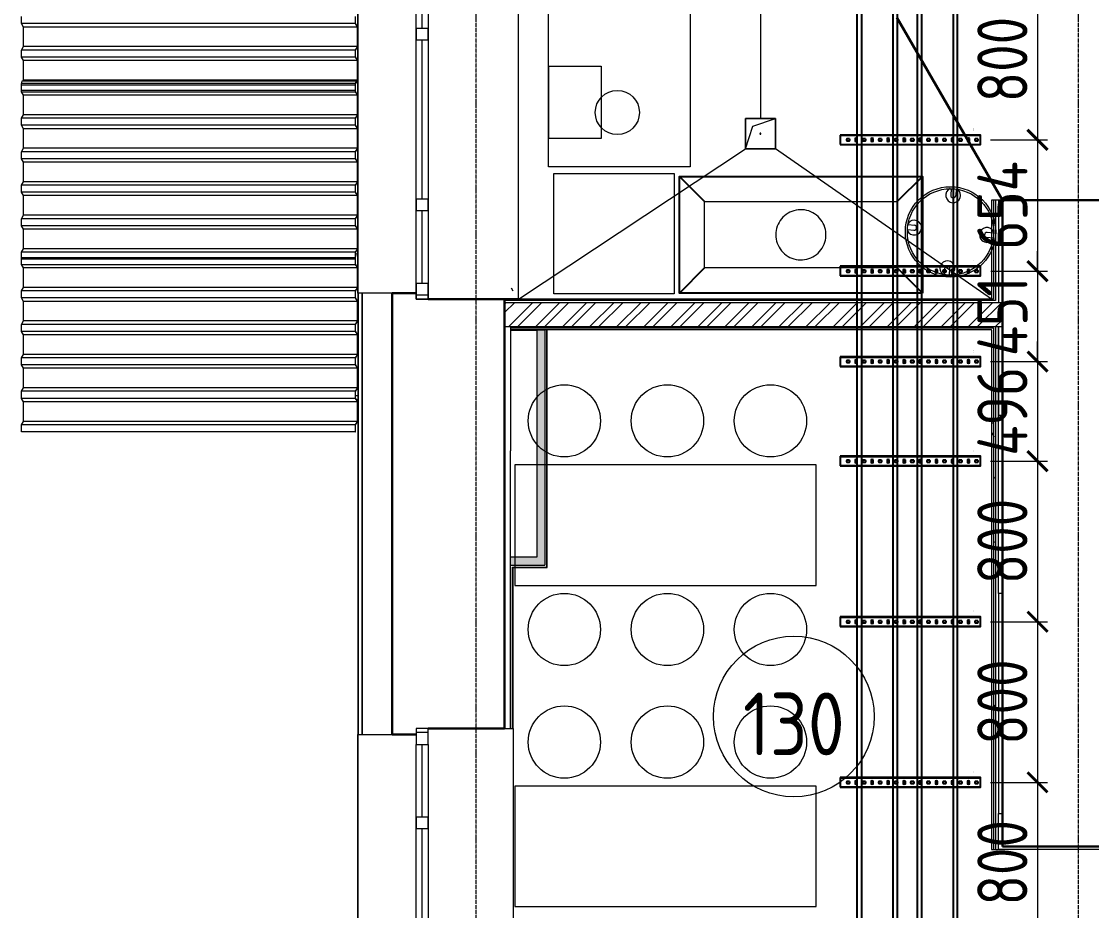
# Model space of a CAD drawing. Header units: millimetres. Extents: x -42533 to 645315, y 3457 to 82611.
# Drawn here: x 70334 to 75664, y 55199 to 59629 of the extents above; entities that cross this region are included whole.
import ezdxf
from ezdxf.enums import TextEntityAlignment as Align

# ---------------------------------------------------------------- set-up
doc = ezdxf.new("R2018")
doc.units = ezdxf.units.MM
doc.linetypes.add('ADSK_Линия сетки', pattern=[25, 20, -2.5, 0, -2.5])
for name, color, linetype in [('00_00_потолок_Панели из стали', 7, 'Continuous'), ('ЭОМ_Лотки авар.', 1, 'Continuous'), ('ЭОМ_Лотки рабочие', 5, 'Continuous')]:
    doc.layers.add(name, color=color, linetype=linetype)
for name, color, linetype, lineweight in [('_ Окна', 7, 'Continuous', 9), ('Аннотация', 7, 'Continuous', 18), ('Двери', 7, 'Continuous', 9), ('Обобщенные модели', 7, 'Continuous', 18), ('Оборудование', 7, 'Continuous', 18), ('Окна', 7, 'Continuous', 9), ('Оси', 253, 'Continuous', 9), ('Перекрытие', 7, 'Continuous', 18), ('Стены внутренние', 7, 'Continuous', 18), ('Стены наружные', 7, 'Continuous', 18), ('Стены несущие', 7, 'Continuous', 30), ('Стены отделка', 7, 'Continuous', 30), ('Стены штриховка', 7, 'Continuous', 9), ('ШТРИХОВКА', 252, 'Continuous', 15)]:
    doc.layers.add(name, color=color, linetype=linetype, lineweight=lineweight)
doc.layers.add('Линии', color=7, linetype='Continuous', lineweight=9, true_color=0x00a600)
doc.styles.add('GOST Common', font='GOST_Common.ttf', dxfattribs={"width": 0.9, "height": 350})
doc.styles.get("Standard").update_dxf_attribs({"font": 'arial.ttf'})
doc.styles.add('М2', font='isocpeur.ttf', dxfattribs={"width": 0.8})
doc.dimstyles.new('М2-100', dxfattribs={"dimtxt": 250, "dimasz": 100, "dimexe": 50, "dimexo": 50, "dimgap": 50, "dimtad": 1, "dimdec": 0, "dimzin": 1, "dimtxsty": 'М2', "dimblk": 'ARCHTICK', "dimcen": 2.5, "dimdle": 50, "dimclre": 256, "dimclrt": 256, "dimadec": 0, "dimazin": 0, "dimtfac": 1, "dimtdec": 0, "dimtix": 1, "dimtmove": 1, "dimatfit": 3, "dimldrblk": 'NONE', "dimfxl": 1, "dimtolj": 1, "dimlwd": 9, "dimlwe": 9, "dimarcsym": 1})
pattern_1 = [(0, (557.2, 188.9), (406.4, 101.6), [33.528, -271.272, 33.528, -271.272, -1625.6]), (0, (557.2, 188.9), (406.4, 101.6), [-609.6, 33.528, -576.072, 33.528, -271.272, -711.2]), (0, (557.2, 188.9), (406.4, 101.6), [-1524, 33.528, -169.672, 33.528, -474.472]), (120, (709.6, 239.7), (-291.18818, 301.15272), [33.528, -271.272, 33.528, -271.272, -1625.6]), (120, (709.6, 239.7), (-291.18818, 301.15272), [-609.6, 33.528, -576.072, 33.528, -271.272, -711.2]), (120, (709.6, 239.7), (-291.18818, 301.15272), [-1524, 33.528, -169.672, 33.528, -474.472]), (240, (760.4, 442.9), (-115.21182, -402.75272), [33.528, -271.272, 33.528, -271.272, -1625.6]), (240, (760.4, 442.9), (-115.21182, -402.75272), [-609.6, 33.528, -576.072, 33.528, -271.272, -711.2]), (240, (760.4, 442.9), (-115.21182, -402.75272), [-1524, 33.528, -169.672, 33.528, -474.472])]

# ---------------------------------------------------------------- blocks, each defined once
blk = doc.blocks.new('ТХ пищеблок....')
at = {"layer": 'Оборудование', "color": 8}
for p, q in [((47.5, 13393.2), (47.5, 13753.2)), ((47.5, 13753.2), (307.5, 13753.2)), ((307.5, 13753.2), (307.5, 13393.2)), ((307.5, 13393.2), (47.5, 13393.2)), ((72.2, 12618.5), (72.2, 13218.5)), ((72.2, 13218.5), (672.2, 13218.5)), ((672.2, 13218.5), (672.2, 12618.5)), ((672.2, 12618.5), (72.2, 12618.5))]:
    blk.add_line(p, q, dxfattribs=at)
at = {"layer": 'Оборудование', "color": 8, "lineweight": 15}
for p, q in [((2051.7, 13142.3), (2048.8, 13110.6)), ((2076.6, 13139.9), (2073.7, 13108.2)), ((1836.2, 12963.8), (1867.9, 12960.8)), ((1833.9, 12938.9), (1865.6, 12935.9)), ((2259.6, 12896.6), (2227.9, 12899.6)), ((2261.9, 12921.5), (2230.2, 12924.5)), ((2017.1, 12715.1), (2019.6, 12746.8)), ((2042, 12713.1), (2044.6, 12744.8))]:
    blk.add_line(p, q, dxfattribs=at)
at = {"layer": 'Оборудование', "color": 8}
for points in [[(751.3, 14763.5), (751.3, 13251.5), (46.3, 13251.5), (46.3, 14763.5), (751.3, 14763.5)], [(1177.6, 12912.9), (1178.1, 12902.1), (1179.5, 12891.5), (1181.8, 12881), (1185, 12870.7), (1189, 12860.7), (1193.9, 12851.2), (1199.6, 12842.1), (1206.1, 12833.5), (1213.3, 12825.5), (1221.1, 12818.1), (1229.6, 12811.4), (1238.6, 12805.5), (1248, 12800.4), (1257.9, 12796.2), (1268.1, 12792.7), (1278.6, 12790.2), (1289.2, 12788.6), (1299.9, 12787.9), (1310.7, 12788.2), (1321.4, 12789.3), (1331.9, 12791.4), (1342.3, 12794.3), (1352.3, 12798.2), (1362, 12802.9), (1371.2, 12808.4), (1380, 12814.7), (1388.1, 12821.7), (1395.6, 12829.4), (1402.5, 12837.7), (1408.6, 12846.5), (1413.9, 12855.9), (1418.4, 12865.7), (1422, 12875.8), (1424.7, 12886.2), (1426.6, 12896.8), (1427.5, 12907.5), (1427.5, 12918.3), (1426.6, 12929), (1424.7, 12939.6), (1422, 12950), (1418.4, 12960.1), (1413.9, 12969.9), (1408.6, 12979.2), (1402.5, 12988.1), (1395.6, 12996.4), (1388.1, 13004.1), (1380, 13011.1), (1371.2, 13017.4), (1362, 13022.9), (1352.3, 13027.6), (1342.3, 13031.4), (1331.9, 13034.4), (1321.4, 13036.5), (1310.7, 13037.6), (1299.9, 13037.9), (1289.2, 13037.2), (1278.6, 13035.6), (1268.1, 13033), (1257.9, 13029.6), (1248, 13025.3), (1238.6, 13020.2), (1229.6, 13014.3), (1221.1, 13007.7), (1213.3, 13000.3), (1206.1, 12992.3), (1199.6, 12983.7), (1193.9, 12974.6), (1189, 12965), (1185, 12955.1), (1181.8, 12944.8), (1179.5, 12934.3), (1178.1, 12923.6), (1177.6, 12912.9)], [(-121.4, 11166.3), (1378.6, 11166.3), (1378.6, 11766.3), (-121.4, 11766.3), (-121.4, 11166.3)], [(-121.4, 9566.3), (1378.6, 9566.3), (1378.6, 10166.3), (-121.4, 10166.3), (-121.4, 9566.3)]]:
    blk.add_lwpolyline(points, dxfattribs=at)
at = {"layer": 'Оборудование', "color": 8, "linetype": 'ByBlock', "lineweight": -2}
for points in [[(822.6, 13077.9), (697.6, 13202.9)], [(1907.7, 13202.9), (1782.7, 13077.9)], [(822.6, 12747.9), (697.6, 12622.9)], [(1907.7, 12622.9), (1782.7, 12747.9)]]:
    blk.add_lwpolyline(points, dxfattribs=at)
blk.add_lwpolyline([(1907.7, 12622.9), (697.6, 12622.9), (697.6, 13202.9), (1907.7, 13202.9)], close=True, dxfattribs=at)
at = {"layer": 'Оборудование', "color": 8}
blk.add_lwpolyline([(1782.7, 12747.9), (822.6, 12747.9), (822.6, 13077.9), (1782.7, 13077.9)], close=True, dxfattribs=at)
for centre, radius in [((388.5, 13521.9), 110), ((124.4, 11986), 180), ((637.7, 11986), 180), ((1151.1, 11986), 180), ((124.4, 10946.7), 180), ((637.7, 10946.7), 180), ((1151.1, 10946.7), 180), ((124.4, 10386), 180), ((637.7, 10386), 180), ((1151.1, 10386), 180)]:
    blk.add_circle(centre, radius, dxfattribs=at)
at = {"layer": 'Оборудование', "color": 8, "lineweight": 15}
for radius in [225, 215]:
    blk.add_circle((2047.8, 12927.3), radius, dxfattribs=at)
for centre, radius, start, end in [((2061.2, 13109.4), 37, 114.3114, 55.0332), ((2061.2, 13109.4), 12.5, 174.6723, 354.6723), ((1866.7, 12948.4), 37, 204.3114, 145.0332), ((1866.7, 12948.4), 12.5, 264.6723, 84.6723), ((2229, 12912), 37, 24.3114, 325.0332), ((2229, 12912), 12.5, 84.6723, 264.6723), ((2032.1, 12745.8), 37, 295.0781, 235.7998), ((2032.1, 12745.8), 12.5, 355.4389, 175.4389)]:
    blk.add_arc(centre, radius, start, end, dxfattribs=at)
blk = doc.blocks.new('1 этаж')
at = {"layer": 'Стены внутренние', "lineweight": 9}
h = blk.add_hatch(dxfattribs=at)
h.set_pattern_fill('FP_12', color=8, style=0, pattern_type=2)
h.set_pattern_definition(pattern_1)
h.paths.add_polyline_path([(46583.265, 31778.833), (46598.265, 31778.833), (46598.265, 33478.924), (46583.265, 33478.924), (46583.265, 32549.904)])
h.paths.add_polyline_path([(46583.265, 27748.072), (46598.265, 27748.072), (46598.265, 29988.833), (46583.265, 29988.833)])
h.paths.add_polyline_path([(46598.265, 25998.924), (46583.265, 26038.964), (46583.265, 25998.924)])
h = blk.add_hatch(dxfattribs=at)
h.set_pattern_fill('FP_12', color=8, style=0, pattern_type=2)
h.set_pattern_definition(pattern_1)
h.paths.add_polyline_path([(49008.085, 25984.802), (49008.085, 26451.22), (48993.085, 26451.22), (48993.085, 25984.802), (49007.87, 25984.802)])
h.paths.add_polyline_path([(49008.085, 27501.22), (49008.085, 30093.902), (48993.085, 30093.902), (48993.085, 27501.22)])
h.paths.add_polyline_path([(49008.085, 31143.902), (49008.085, 33498.455), (48993.085, 33498.455), (48993.085, 31143.902)])
at = {"layer": 'Стены внутренние'}
for points in [[(46709.055, 24632.873), (46749.055, 24632.873), (46749.055, 25803.902), (46709.055, 25803.902), (46709.055, 24658.099)], [(46709.055, 24632.873), (46709.055, 24672.873), (46579.055, 24672.873), (46579.055, 24632.873), (46599.259, 24632.873)]]:
    blk.add_hatch(color=8, dxfattribs=at).paths.add_polyline_path(points)
at = {"layer": 'Стены внутренние', "lineweight": 9}
h = blk.add_hatch(dxfattribs=at)
h.set_pattern_fill('FP_12', color=8, style=0, pattern_type=2)
h.set_pattern_definition([(0, (540.38, 188.9), (406.4, 101.6), [33.528, -271.272, 33.528, -271.272, -1625.6]), (0, (540.38, 188.9), (406.4, 101.6), [-609.6, 33.528, -576.072, 33.528, -271.272, -711.2]), (0, (540.38, 188.9), (406.4, 101.6), [-1524, 33.528, -169.672, 33.528, -474.472]), (120, (692.78, 239.7), (-291.18818, 301.15272), [33.528, -271.272, 33.528, -271.272, -1625.6]), (120, (692.78, 239.7), (-291.18818, 301.15272), [-609.6, 33.528, -576.072, 33.528, -271.272, -711.2]), (120, (692.78, 239.7), (-291.18818, 301.15272), [-1524, 33.528, -169.672, 33.528, -474.472]), (240, (743.58, 442.9), (-115.21182, -402.75272), [33.528, -271.272, 33.528, -271.272, -1625.6]), (240, (743.58, 442.9), (-115.21182, -402.75272), [-609.6, 33.528, -576.072, 33.528, -271.272, -711.2]), (240, (743.58, 442.9), (-115.21182, -402.75272), [-1524, 33.528, -169.672, 33.528, -474.472])])
h.paths.add_polyline_path([(48991.265, 20255.46), (48991.265, 22016.407), (48976.265, 22016.407), (48976.265, 20255.46)])
h.paths.add_polyline_path([(48976.265, 23216.407), (48991.265, 23216.407), (48991.265, 25818.902), (48976.265, 25818.902), (48976.265, 23231.407)])
at = {"layer": 'Стены штриховка'}
h = blk.add_hatch(dxfattribs=at)
h.set_pattern_fill('ANSI32', color=8, scale=10)
h.set_pattern_definition([(45, (-31496.66, 188.9), (-67.35192, 67.35192), []), (45, (-31451.76, 188.9), (-67.35192, 67.35192), [])])
h.paths.add_polyline_path([(49028.085, 25822.172), (49028.085, 25942.172), (46549.055, 25942.172), (46549.055, 25822.172)])
at = {"layer": '_ Окна', "color": 8}
for p, q in [((46139.055, 27308.072), (46139.055, 27668.072)), ((46139.055, 26458.072), (46139.055, 27248.072)), ((46139.055, 26038.072), (46139.055, 26398.072)), ((46169.055, 25978.072), (46109.055, 25978.072)), ((46169.055, 23799.753), (46109.055, 23799.753)), ((46139.055, 23379.753), (46139.055, 23739.753)), ((46139.055, 22529.753), (46139.055, 23319.753))]:
    blk.add_line(p, q, dxfattribs=at)
at = {"layer": '_ Окна', "color": 8, "lineweight": 18}
for p, q in [((46109.055, 27308.072), (46169.055, 27308.072)), ((46109.055, 27248.072), (46109.055, 27308.072)), ((46169.055, 27308.072), (46169.055, 27248.072)), ((46169.055, 27248.072), (46109.055, 27248.072)), ((46109.055, 26458.072), (46169.055, 26458.072)), ((46109.055, 26398.072), (46109.055, 26458.072)), ((46169.055, 26458.072), (46169.055, 26398.072)), ((46169.055, 26398.072), (46109.055, 26398.072)), ((46109.055, 26038.072), (46169.055, 26038.072)), ((46109.055, 25958.072), (46109.055, 26038.072)), ((46169.055, 26038.072), (46169.055, 25958.072)), ((46169.055, 25958.072), (46109.055, 25958.072)), ((46169.055, 23819.753), (46109.055, 23819.753)), ((46109.055, 23819.753), (46109.055, 23739.753)), ((46169.055, 23739.753), (46169.055, 23819.753)), ((46109.055, 23739.753), (46169.055, 23739.753)), ((46109.055, 23379.753), (46169.055, 23379.753)), ((46109.055, 23319.753), (46109.055, 23379.753)), ((46169.055, 23379.753), (46169.055, 23319.753)), ((46169.055, 23319.753), (46109.055, 23319.753))]:
    blk.add_line(p, q, dxfattribs=at)
at = {"layer": 'Двери', "color": 8, "lineweight": 30}
blk.add_line((49028.085, 26451.22), (48503.085, 27360.547), dxfattribs=at)
at = {"layer": 'Линии', "color": 8}
blk.add_line((47823.085, 28767.706), (47823.085, 26857.682), dxfattribs=at)
blk.add_circle((47989.633, 23879.368), 400, dxfattribs=at)
at = {"layer": 'Обобщенные модели', "color": 8}
for p, q in [((44142.801, 27330.94), (44142.801, 27365.94)), ((45805.652, 27365.94), (45805.652, 27330.94)), ((45805.964, 27332.004), (45805.964, 27364.876)), ((44152.885, 27313.94), (44142.801, 27330.94)), ((45805.652, 27330.94), (44142.801, 27330.94)), ((44152.885, 27216.24), (44152.885, 27313.94)), ((45815.736, 27313.94), (44152.885, 27313.94)), ((45805.652, 27330.94), (45815.736, 27313.94)), ((45816.048, 27315.004), (45805.964, 27332.004)), ((45815.736, 27313.94), (45815.736, 27216.24)), ((45816.048, 27215.176), (45816.048, 27315.004)), ((44142.801, 27199.24), (44152.885, 27216.24)), ((44142.801, 27164.24), (44142.801, 27199.24)), ((45805.652, 27199.24), (44142.801, 27199.24)), ((45815.736, 27216.24), (44152.885, 27216.24)), ((45815.736, 27216.24), (45805.652, 27199.24)), ((45805.652, 27199.24), (45805.652, 27164.24)), ((45805.964, 27198.176), (45816.048, 27215.176)), ((45805.964, 27165.304), (45805.964, 27198.176)), ((44152.885, 27147.24), (44142.801, 27164.24)), ((45805.652, 27164.24), (44142.801, 27164.24)), ((44152.885, 27049.54), (44152.885, 27147.24)), ((45815.736, 27147.24), (44152.885, 27147.24)), ((45805.652, 27164.24), (45815.736, 27147.24)), ((45816.048, 27148.304), (45805.964, 27165.304)), ((45815.736, 27147.24), (45815.736, 27049.54)), ((45816.048, 27048.476), (45816.048, 27148.304)), ((44142.801, 27032.54), (44144.882, 27036.048)), ((44142.801, 26997.54), (44142.801, 27032.54)), ((45805.652, 27032.54), (44142.801, 27032.54)), ((44142.801, 26991.04), (44142.801, 27026.04)), ((44142.801, 27026.04), (45805.652, 27026.04)), ((44144.882, 27036.048), (44146.959, 27046.04)), ((44146.959, 27046.04), (45809.81, 27046.04)), ((44150.809, 27046.04), (44152.885, 27049.54)), ((45815.736, 27049.54), (44152.885, 27049.54)), ((45809.81, 27046.04), (45805.652, 27026.04)), ((45807.57, 27035.773), (45805.652, 27032.54)), ((45805.652, 27032.54), (45805.652, 26997.54)), ((45805.652, 27026.04), (45805.652, 26991.04)), ((45805.964, 27031.476), (45816.048, 27048.476)), ((45805.964, 27025.419), (45810.031, 27044.98)), ((45805.964, 26997.54), (45805.964, 27031.476)), ((45805.964, 26992.104), (45805.964, 27025.419)), ((45815.736, 27049.54), (45807.733, 27036.048)), ((45810.031, 27044.98), (45809.81, 27046.04)), ((45805.652, 26997.54), (44142.801, 26997.54)), ((44152.885, 26974.04), (44142.801, 26991.04)), ((44142.801, 26991.04), (45805.652, 26991.04)), ((44152.885, 26876.34), (44152.885, 26974.04)), ((45815.736, 26974.04), (44152.885, 26974.04)), ((45805.652, 26997.54), (45805.964, 26997.54)), ((45805.652, 26991.04), (45815.736, 26974.04)), ((45816.048, 26975.104), (45805.964, 26992.104)), ((45815.736, 26974.04), (45815.736, 26876.34)), ((45816.048, 26875.276), (45816.048, 26975.104)), ((44142.801, 26859.34), (44152.885, 26876.34)), ((45815.736, 26876.34), (44152.885, 26876.34)), ((45815.736, 26876.34), (45805.652, 26859.34)), ((45805.964, 26858.276), (45816.048, 26875.276)), ((44142.801, 26824.34), (44142.801, 26859.34)), ((45805.652, 26859.34), (44142.801, 26859.34)), ((44152.885, 26807.34), (44142.801, 26824.34)), ((45805.652, 26824.34), (44142.801, 26824.34)), ((45805.652, 26859.34), (45805.652, 26824.34)), ((45805.652, 26824.34), (45815.736, 26807.34)), ((45805.964, 26825.404), (45805.964, 26858.276)), ((45816.048, 26808.404), (45805.964, 26825.404)), ((45816.048, 26708.576), (45816.048, 26808.404)), ((47748.085, 26707.682), (47748.085, 26857.682)), ((47748.085, 26857.682), (47898.085, 26857.682)), ((47898.085, 26857.682), (47748.085, 26857.682)), ((47748.085, 26857.682), (47748.085, 26707.682)), ((47748.085, 26707.682), (47785.585, 26820.182)), ((47785.585, 26820.182), (47898.085, 26857.682)), ((47898.085, 26857.682), (47898.085, 26707.682)), ((47898.085, 26707.682), (47898.085, 26857.682)), ((44152.885, 26709.64), (44152.885, 26807.34)), ((45815.736, 26807.34), (44152.885, 26807.34)), ((45815.736, 26807.34), (45815.736, 26709.64)), ((44142.801, 26692.64), (44152.885, 26709.64)), ((45815.736, 26709.64), (44152.885, 26709.64)), ((45815.736, 26709.64), (45805.652, 26692.64)), ((45805.964, 26691.576), (45816.048, 26708.576)), ((47898.085, 26707.682), (47748.085, 26707.682)), ((47748.085, 26707.682), (47898.085, 26707.682)), ((44142.801, 26657.64), (44142.801, 26692.64)), ((45805.652, 26692.64), (44142.801, 26692.64)), ((44152.885, 26640.64), (44142.801, 26657.64)), ((45805.652, 26657.64), (44142.801, 26657.64)), ((45805.652, 26692.64), (45805.652, 26657.64)), ((45805.652, 26657.64), (45815.736, 26640.64)), ((45805.964, 26658.704), (45805.964, 26691.576)), ((45816.048, 26641.704), (45805.964, 26658.704)), ((44152.885, 26542.94), (44152.885, 26640.64)), ((45815.736, 26640.64), (44152.885, 26640.64)), ((45815.736, 26640.64), (45815.736, 26542.94)), ((45816.048, 26541.876), (45816.048, 26641.704)), ((44142.801, 26525.94), (44152.885, 26542.94)), ((45815.736, 26542.94), (44152.885, 26542.94)), ((45815.736, 26542.94), (45805.652, 26525.94)), ((45805.964, 26524.876), (45816.048, 26541.876)), ((44142.801, 26490.94), (44142.801, 26525.94)), ((45805.652, 26525.94), (44142.801, 26525.94)), ((44152.885, 26473.94), (44142.801, 26490.94)), ((45805.652, 26490.94), (44142.801, 26490.94)), ((45805.652, 26525.94), (45805.652, 26490.94)), ((45805.652, 26490.94), (45815.736, 26473.94)), ((45805.964, 26492.004), (45805.964, 26524.876)), ((45816.048, 26475.004), (45805.964, 26492.004)), ((44152.885, 26376.24), (44152.885, 26473.94)), ((45815.736, 26473.94), (44152.885, 26473.94)), ((45815.736, 26473.94), (45815.736, 26376.24)), ((45816.048, 26375.176), (45816.048, 26475.004)), ((44142.801, 26359.24), (44152.885, 26376.24)), ((44142.801, 26324.24), (44142.801, 26359.24)), ((45805.652, 26359.24), (44142.801, 26359.24)), ((45815.736, 26376.24), (44152.885, 26376.24)), ((45815.736, 26376.24), (45805.652, 26359.24)), ((45805.652, 26359.24), (45805.652, 26324.24)), ((45805.964, 26358.176), (45816.048, 26375.176)), ((45805.964, 26325.304), (45805.964, 26358.176)), ((44152.885, 26307.24), (44142.801, 26324.24)), ((45805.652, 26324.24), (44142.801, 26324.24)), ((44152.885, 26209.54), (44152.885, 26307.24)), ((45815.736, 26307.24), (44152.885, 26307.24)), ((45805.652, 26324.24), (45815.736, 26307.24)), ((45816.048, 26308.304), (45805.964, 26325.304)), ((45815.736, 26307.24), (45815.736, 26209.54)), ((45816.048, 26208.476), (45816.048, 26308.304)), ((44142.801, 26192.54), (44152.885, 26209.54)), ((44142.801, 26157.54), (44142.801, 26192.54)), ((45805.652, 26192.54), (44142.801, 26192.54)), ((45815.736, 26209.54), (44152.885, 26209.54)), ((45815.736, 26209.54), (45805.652, 26192.54)), ((45805.652, 26192.54), (45805.652, 26157.54)), ((45809.81, 26186.04), (45805.652, 26166.04)), ((45805.914, 26186.04), (45809.81, 26186.04)), ((45805.964, 26191.476), (45816.048, 26208.476)), ((45805.964, 26157.54), (45805.964, 26191.476)), ((45805.964, 26165.419), (45810.031, 26184.98)), ((45810.031, 26184.98), (45809.81, 26186.04)), ((44142.801, 26131.04), (44142.801, 26166.04)), ((44142.801, 26166.04), (45805.652, 26166.04)), ((45805.652, 26157.54), (44142.801, 26157.54)), ((44152.885, 26114.04), (44142.801, 26131.04)), ((44142.801, 26131.04), (45805.652, 26131.04)), ((45805.652, 26166.04), (45805.652, 26131.04)), ((45805.652, 26157.54), (45805.964, 26157.54)), ((45805.652, 26131.04), (45815.736, 26114.04)), ((45805.964, 26132.104), (45805.964, 26165.419)), ((45816.048, 26115.104), (45805.964, 26132.104)), ((44152.885, 26016.34), (44152.885, 26114.04)), ((45815.736, 26114.04), (44152.885, 26114.04)), ((45815.736, 26114.04), (45815.736, 26016.34)), ((45816.048, 26015.276), (45816.048, 26115.104)), ((44142.801, 25999.34), (44152.885, 26016.34)), ((45815.736, 26016.34), (44152.885, 26016.34)), ((45815.736, 26016.34), (45805.652, 25999.34)), ((45805.964, 25998.276), (45816.048, 26015.276)), ((44142.801, 25964.34), (44142.801, 25999.34)), ((45805.652, 25999.34), (44142.801, 25999.34)), ((44152.885, 25947.34), (44142.801, 25964.34)), ((45805.652, 25964.34), (44142.801, 25964.34)), ((45805.652, 25999.34), (45805.652, 25964.34)), ((45805.652, 25964.34), (45815.736, 25947.34)), ((45805.964, 25965.404), (45805.964, 25998.276)), ((45816.048, 25948.404), (45805.964, 25965.404)), ((44152.885, 25849.64), (44152.885, 25947.34)), ((45815.736, 25947.34), (44152.885, 25947.34)), ((45815.736, 25947.34), (45815.736, 25849.64)), ((45816.048, 25848.576), (45816.048, 25948.404)), ((44142.801, 25832.64), (44152.885, 25849.64)), ((45815.736, 25849.64), (44152.885, 25849.64)), ((45815.736, 25849.64), (45805.652, 25832.64)), ((44142.801, 25797.64), (44142.801, 25832.64)), ((45805.652, 25832.64), (44142.801, 25832.64)), ((44152.885, 25780.64), (44142.801, 25797.64)), ((45805.652, 25797.64), (44142.801, 25797.64)), ((45805.652, 25832.64), (45805.652, 25797.64)), ((45805.652, 25797.64), (45815.736, 25780.64)), ((45805.964, 25831.576), (45816.048, 25848.576)), ((45805.964, 25798.704), (45805.964, 25831.576)), ((45816.048, 25781.704), (45805.964, 25798.704)), ((44152.885, 25682.94), (44152.885, 25780.64)), ((45815.736, 25780.64), (44152.885, 25780.64)), ((45815.736, 25780.64), (45815.736, 25682.94)), ((45816.048, 25681.876), (45816.048, 25781.704)), ((44142.801, 25665.94), (44152.885, 25682.94)), ((44142.801, 25630.94), (44142.801, 25665.94)), ((45805.652, 25665.94), (44142.801, 25665.94)), ((45815.736, 25682.94), (44152.885, 25682.94)), ((45815.736, 25682.94), (45805.652, 25665.94)), ((45805.652, 25665.94), (45805.652, 25630.94)), ((45805.964, 25664.876), (45816.048, 25681.876)), ((45805.964, 25632.004), (45805.964, 25664.876)), ((44152.885, 25613.94), (44142.801, 25630.94)), ((45805.652, 25630.94), (44142.801, 25630.94)), ((44152.885, 25516.24), (44152.885, 25613.94)), ((45815.736, 25613.94), (44152.885, 25613.94)), ((45805.652, 25630.94), (45815.736, 25613.94)), ((45816.048, 25615.004), (45805.964, 25632.004)), ((45815.736, 25613.94), (45815.736, 25516.24)), ((45816.048, 25515.176), (45816.048, 25615.004)), ((44142.801, 25499.24), (44152.885, 25516.24)), ((44142.801, 25464.24), (44142.801, 25499.24)), ((45805.652, 25499.24), (44142.801, 25499.24)), ((45815.736, 25516.24), (44152.885, 25516.24)), ((45815.736, 25516.24), (45805.652, 25499.24)), ((45805.652, 25499.24), (45805.652, 25464.24)), ((45805.964, 25498.176), (45816.048, 25515.176)), ((45805.964, 25465.304), (45805.964, 25498.176)), ((44152.885, 25447.24), (44142.801, 25464.24)), ((45805.652, 25464.24), (44142.801, 25464.24)), ((44152.885, 25349.54), (44152.885, 25447.24)), ((45815.736, 25447.24), (44152.885, 25447.24)), ((45805.652, 25464.24), (45815.736, 25447.24)), ((45816.048, 25448.304), (45805.964, 25465.304)), ((45815.736, 25447.24), (45815.736, 25349.54)), ((45816.048, 25348.476), (45816.048, 25448.304)), ((44142.801, 25332.54), (44152.885, 25349.54)), ((44142.801, 25297.54), (44142.801, 25332.54)), ((45805.652, 25332.54), (44142.801, 25332.54)), ((45815.736, 25349.54), (44152.885, 25349.54)), ((45815.736, 25349.54), (45805.652, 25332.54)), ((45805.652, 25332.54), (45805.652, 25297.54)), ((45805.964, 25331.476), (45816.048, 25348.476)), ((45805.964, 25297.54), (45805.964, 25331.476)), ((45805.652, 25297.54), (44142.801, 25297.54)), ((45805.652, 25297.54), (45805.964, 25297.54))]:
    blk.add_line(p, q, dxfattribs=at)
for start, end in [(0, 180), (180, 0), (60, 165), (195, 270), (300, 0)]:
    blk.add_arc((47823.085, 26782.682), 2.5, start, end, dxfattribs=at)
at = {"layer": 'Окна', "color": 8}
for p, q in [((46109.055, 27308.072), (46109.055, 27668.072)), ((46169.055, 27668.072), (46169.055, 27308.072)), ((46109.055, 27308.072), (46109.055, 27248.072)), ((46169.055, 27248.072), (46169.055, 27308.072)), ((46109.055, 26458.072), (46109.055, 27248.072)), ((46169.055, 27248.072), (46169.055, 26458.072)), ((46109.055, 26458.072), (46109.055, 26398.072)), ((46169.055, 26398.072), (46169.055, 26458.072)), ((46109.055, 26038.072), (46109.055, 26398.072)), ((46169.055, 26398.072), (46169.055, 26038.072)), ((46109.055, 26038.072), (46109.055, 25958.072)), ((46169.055, 25958.072), (46169.055, 26038.072)), ((46109.055, 25958.072), (46169.055, 25958.072)), ((46109.055, 23819.753), (46109.055, 23739.753)), ((46169.055, 23819.753), (46109.055, 23819.753)), ((46169.055, 23739.753), (46169.055, 23819.753)), ((46109.055, 23379.753), (46109.055, 23739.753)), ((46169.055, 23739.753), (46169.055, 23379.753)), ((46109.055, 23379.753), (46109.055, 23319.753)), ((46169.055, 23319.753), (46169.055, 23379.753)), ((46109.055, 22529.753), (46109.055, 23319.753)), ((46169.055, 23319.753), (46169.055, 22529.753))]:
    blk.add_line(p, q, dxfattribs=at)
at = {"layer": 'Оси', "color": 8, "linetype": 'ADSK_Линия сетки'}
for p, q in [((46406.766, -4162.595), (46406.766, 44411.9)), ((49406.766, -4162.595), (49406.766, 44411.9))]:
    blk.add_line(p, q, dxfattribs=at)
at = {"layer": 'Перекрытие', "color": 8}
for p, q in [((46618.238, 25958.072), (47748.085, 26707.682)), ((48973.085, 25958.072), (47898.085, 26707.682)), ((49538.085, 23216.407), (49008.085, 23216.407))]:
    blk.add_line(p, q, dxfattribs=at)
at = {"layer": 'Стены внутренние', "color": 8}
for p, q in [((45815.736, 25726.967), (45819.055, 25726.882)), ((45819.055, 25476.8), (45805.652, 25477.144))]:
    blk.add_line(p, q, dxfattribs=at)
at = {"layer": 'Стены наружные', "color": 8}
for p, q in [((45818.055, 25988.072), (45818.055, 27718.072)), ((45819.055, 25988.072), (45819.055, 27718.072)), ((45818.055, 25988.072), (45819.055, 25988.072)), ((45815.736, 25746.974), (45819.055, 25746.889)), ((45819.055, 25456.794), (45810.888, 25457.003)), ((45818.055, 23789.753), (45819.055, 23789.753)), ((45818.055, 22054.753), (45818.055, 23789.753)), ((45819.055, 22054.753), (45819.055, 23789.753)), ((46591.055, 23819.753), (46591.055, 22029.753))]:
    blk.add_line(p, q, dxfattribs=at)
at = {"layer": 'Стены несущие', "color": 8}
for p, q in [((49028.085, 26451.22), (49028.085, 23231.407)), ((49538.085, 26451.22), (49028.085, 26451.22)), ((46109.055, 25988.072), (45989.055, 25988.072)), ((45989.055, 23789.753), (45989.055, 25988.072)), ((46618.265, 25958.072), (46169.055, 25958.072)), ((46549.055, 23819.753), (46549.055, 25958.072)), ((46549.055, 25958.072), (46549.055, 23820.753)), ((45989.055, 23789.753), (46109.055, 23789.753)), ((46169.055, 23819.753), (46549.055, 23819.753)), ((49028.085, 23231.407), (49538.085, 23231.407))]:
    blk.add_line(p, q, dxfattribs=at)
at = {"layer": 'Стены отделка', "color": 8, "lineweight": 9}
for p, q in [((46618.265, 25958.072), (46618.265, 33512.555)), ((49028.085, 26451.22), (48973.085, 26451.22)), ((48973.085, 26451.22), (48973.085, 25958.072)), ((45818.055, 25988.072), (45818.055, 23789.753)), ((45839.055, 25988.072), (45819.055, 25988.072)), ((45819.055, 25988.072), (45819.055, 23789.753)), ((45989.055, 25988.072), (45839.055, 25988.072)), ((48984.085, 25958.072), (46549.055, 25958.072)), ((49008.085, 25978.455), (49008.085, 25942.172)), ((46549.055, 25942.172), (49028.085, 25942.172)), ((46549.055, 25822.172), (49028.085, 25822.172)), ((46579.055, 25807.172), (48973.085, 25807.172)), ((46591.055, 25803.902), (46709.055, 25803.902)), ((46709.055, 25803.902), (46709.055, 24672.873)), ((46749.055, 25803.902), (46749.055, 24632.873)), ((46761.055, 24622.873), (46761.055, 25807.172)), ((48973.085, 25803.902), (48973.085, 23216.407)), ((49008.085, 25822.172), (49008.085, 25381.108)), ((49008.085, 24492.048), (49008.085, 25822.172)), ((49008.085, 25381.108), (49028.085, 25381.108)), ((46579.055, 24622.873), (46579.055, 25202.873)), ((46709.055, 24672.873), (46579.055, 24672.873)), ((46579.055, 24632.873), (46749.055, 24632.873)), ((46591.055, 24620.873), (46759.055, 24620.873)), ((46591.055, 23819.753), (46591.055, 24620.873)), ((49028.085, 24492.048), (49008.085, 24492.048)), ((49028.085, 23395.603), (49028.085, 24492.048)), ((45819.055, 23789.753), (45839.055, 23789.753)), ((45839.055, 23789.753), (45839.055, 23790.753)), ((45839.055, 23790.753), (45839.055, 23789.753)), ((45839.055, 23789.753), (45989.055, 23789.753)), ((46549.055, 23820.753), (46549.055, 23819.753)), ((46549.055, 23819.753), (46591.055, 23819.753)), ((46579.055, 23820.753), (46579.055, 23819.753)), ((49008.085, 23395.603), (49028.085, 23395.603)), ((49008.085, 23216.407), (49008.085, 23395.603)), ((48973.085, 23216.407), (49008.085, 23216.407))]:
    blk.add_line(p, q, dxfattribs=at)
at = {"layer": 'Стены штриховка', "color": 8}
for p, q in [((48984.085, 26451.22), (48984.085, 25958.072)), ((48993.085, 26451.22), (48993.085, 25951.172)), ((49008.085, 26451.22), (49008.085, 25978.455)), ((45839.055, 23790.753), (45839.055, 25988.072)), ((45839.055, 25988.072), (45839.055, 23790.753)), ((48993.085, 25951.172), (46549.055, 25951.172)), ((46579.055, 25822.172), (46579.055, 25202.873)), ((46579.055, 25816.172), (48984.085, 25816.172)), ((46579.055, 25803.902), (46591.055, 25803.902)), ((46749.055, 25803.902), (46709.055, 25803.902)), ((46759.055, 24620.873), (46759.055, 25807.172)), ((48973.085, 25803.902), (48973.085, 25807.172)), ((48984.085, 25816.172), (48984.085, 23216.407)), ((48993.085, 25822.172), (48993.085, 23216.407)), ((46579.055, 23820.753), (46579.055, 24622.873)), ((46589.055, 24622.873), (46761.055, 24622.873)), ((46589.055, 23819.753), (46589.055, 24622.873)), ((46761.055, 24620.873), (46761.055, 24622.873)), ((46759.055, 24620.873), (46761.055, 24620.873)), ((49008.085, 24492.048), (49008.085, 23395.603))]:
    blk.add_line(p, q, dxfattribs=at)
at = {"layer": 'ЭОМ_Лотки рабочие'}
blk.add_blockref('ТХ пищеблок....', (46722.058, 13366.044), dxfattribs=at)
at = {"layer": 'Аннотация', "color": 8, "lineweight": 9, "insert": (47989.633, 23842.42), "char_height": 312.5, "width": 520.21112, "attachment_point": 5, "line_spacing_factor": 1.022766, "style": 'GOST Common'}
blk.add_mtext('130', dxfattribs=at)
blk = doc.blocks.new('*U40')
at = {"color": 0, "linetype": 'Continuous', "lineweight": 25}
for p, q in [((-78.8, -23398), (-78.8, 0)), ((78.8, -23398), (78.8, 0))]:
    blk.add_line(p, q, dxfattribs=at)
blk.add_lwpolyline([(100.8, -23398), (100.8, 0), (-100.8, 0), (-100.8, -23398)], close=True, dxfattribs=at)
at = {"color": 0, "flags": 9}
for tag, p in [('АРТИКУЛ', (-59.7, -11.8)), ('НАИМЕНОВАНИЕ', (-59.1, -7)), ('ПРИМЕЧАНИЕ', (-58.8, -17.3))]:
    blk.add_attdef(tag, text='', height=2.5, dxfattribs=at).set_placement(p, align=Align.TOP_LEFT)
at = {"color": 0, "lineweight": 30, "flags": 104}
for tag, p in [('ВЫСОТА', (-59.6, -20.9)), ('ДЛИНА', (-59.5, -36.1)), ('ТОЛЩИНА', (-59, -31)), ('ШИРИНА', (-58.9, -25.1))]:
    blk.add_attdef(tag, text='', height=2.5, dxfattribs=at).set_placement(p, align=Align.TOP_LEFT)
blk = doc.blocks.new('*U41')
at = {"color": 0, "linetype": 'Continuous', "lineweight": 25}
for p, q in [((-78.8, -22803.8), (-78.8, 0)), ((78.8, -22803.8), (78.8, 0))]:
    blk.add_line(p, q, dxfattribs=at)
blk.add_lwpolyline([(100.8, -22803.8), (100.8, 0), (-100.8, 0), (-100.8, -22803.8)], close=True, dxfattribs=at)
at = {"color": 0, "flags": 9}
for tag, p in [('АРТИКУЛ', (-59.7, -11.8)), ('НАИМЕНОВАНИЕ', (-59.1, -7)), ('ПРИМЕЧАНИЕ', (-58.8, -17.3))]:
    blk.add_attdef(tag, text='', height=2.5, dxfattribs=at).set_placement(p, align=Align.TOP_LEFT)
at = {"color": 0, "lineweight": 30, "flags": 104}
for tag, p in [('ВЫСОТА', (-59.6, -20.9)), ('ДЛИНА', (-59.5, -36.1)), ('ТОЛЩИНА', (-59, -31)), ('ШИРИНА', (-58.9, -25.1))]:
    blk.add_attdef(tag, text='', height=2.5, dxfattribs=at).set_placement(p, align=Align.TOP_LEFT)
blk = doc.blocks.new('*U45')
at = {"color": 0, "linetype": 'ByBlock', "lineweight": -2}
for points in [[(24, -700), (24, 0), (-24, 0), (-24, -700)], [(-22.5, -700), (-22.5, 0)], [(22.5, -700), (22.5, 0)], [(-24, -700), (24, -700)]]:
    blk.add_lwpolyline(points, dxfattribs=at)
at = {"color": 254, "transparency": 33554483}
blk.add_lwpolyline([(0, 0.7), (0, -2.2)], dxfattribs=at)
at = {"color": 0, "linetype": 'ByBlock', "lineweight": -2}
for points in [[(-5.2, -13.3), (-5.2, -26.7, 0.345739), (5.2, -26.7), (5.2, -13.3, 0.345739)], [(-6.7, -54.8, 0.345739), (-6.7, -65.2), (6.7, -65.2, 0.345739), (6.7, -54.8)], [(-5.2, -93.3), (-5.2, -106.7, 0.345739), (5.2, -106.7), (5.2, -93.3, 0.345739)], [(-6.7, -134.8, 0.345739), (-6.7, -145.2), (6.7, -145.2, 0.345739), (6.7, -134.8)], [(-5.2, -173.3), (-5.2, -186.7, 0.345739), (5.2, -186.7), (5.2, -173.3, 0.345739)], [(-6.7, -214.8, 0.345739), (-6.7, -225.2), (6.7, -225.2, 0.345739), (6.7, -214.8)], [(-5.2, -253.3), (-5.2, -266.7, 0.345739), (5.2, -266.7), (5.2, -253.3, 0.345739)], [(-6.7, -294.8, 0.345739), (-6.7, -305.2), (6.7, -305.2, 0.345739), (6.7, -294.8)], [(-5.2, -333.3), (-5.2, -346.7, 0.345739), (5.2, -346.7), (5.2, -333.3, 0.345739)], [(-6.7, -374.8, 0.345739), (-6.7, -385.2), (6.7, -385.2, 0.345739), (6.7, -374.8)], [(-5.2, -413.3), (-5.2, -426.7, 0.345739), (5.2, -426.7), (5.2, -413.3, 0.345739)], [(-6.7, -454.8, 0.345739), (-6.7, -465.2), (6.7, -465.2, 0.345739), (6.7, -454.8)], [(-5.2, -493.3), (-5.2, -506.7, 0.345739), (5.2, -506.7), (5.2, -493.3, 0.345739)], [(-6.7, -534.8, 0.345739), (-6.7, -545.2), (6.7, -545.2, 0.345739), (6.7, -534.8)], [(-5.2, -573.3), (-5.2, -586.7, 0.345739), (5.2, -586.7), (5.2, -573.3, 0.345739)], [(-6.7, -614.8, 0.345739), (-6.7, -625.2), (6.7, -625.2, 0.345739), (6.7, -614.8)], [(-5.2, -653.3), (-5.2, -666.7, 0.345739), (5.2, -666.7), (5.2, -653.3, 0.345739)]]:
    blk.add_lwpolyline(points, format="xyb", close=True, dxfattribs=at)
at = {"flags": 9}
for tag, p in [('АРТИКУЛ', (-58.9, -24.5)), ('ПРИМЕЧАНИЕ', (-58.3, -30.8)), ('НАИМЕНОВАНИЕ', (-58.2, -19.4))]:
    blk.add_attdef(tag, p, '', height=2.5, dxfattribs=at)
at = {"lineweight": 30, "flags": 104}
blk.add_attdef('ДЛИНА', text='', height=2.5, dxfattribs=at).set_placement((-57.7, -34.6), align=Align.TOP_LEFT)
blk = doc.blocks.new('_ArchTick')
at = {"color": 0, "linetype": 'ByBlock', "lineweight": 70, "const_width": 0.15}
blk.add_lwpolyline([(-0.5, -0.5), (0.5, 0.5)], dxfattribs=at)
blk = doc.blocks.new('*D495')
at = {"layer": '00_00_потолок_Панели из стали', "color": 0, "lineweight": 9, "transparency": 16777216}
blk.add_line((75394.8, 59088.7), (75394.8, 58334.8), dxfattribs=at)
at = {"layer": '00_00_потолок_Панели из стали', "lineweight": 9, "transparency": 16777216}
for p, q in [((75162, 59038.7), (75444.8, 59038.7)), ((75162, 58384.8), (75444.8, 58384.8))]:
    blk.add_line(p, q, dxfattribs=at)
at = {"layer": 'Defpoints', "color": 0, "transparency": 16777216}
for p in [(75112, 59038.7), (75112, 58384.8), (75394.8, 58384.8)]:
    blk.add_point(p, dxfattribs=at)
at = {"layer": '00_00_потолок_Панели из стали', "color": 0, "lineweight": 9, "transparency": 16777216, "xscale": 100, "yscale": 100, "zscale": 100}
for p, rotation in [((75394.8, 59038.7), 90), ((75394.8, 58384.8), 270)]:
    blk.add_blockref('_ArchTick', p, dxfattribs=dict(at, rotation=rotation))
at = {"layer": '00_00_потолок_Панели из стали', "transparency": 16777216, "insert": (75219.8, 58711.8), "char_height": 250, "attachment_point": 5, "rotation": 90, "style": 'М2'}
blk.add_mtext('\\A1;654', dxfattribs=at)
blk = doc.blocks.new('_None')
blk = doc.blocks.new('*D496')
at = {"layer": '00_00_потолок_Панели из стали', "color": 0, "lineweight": 9, "transparency": 16777216}
for p, q in [((75394.8, 57934.1), (75394.8, 58034.1)), ((75394.8, 57934.1), (75394.8, 57438.3)), ((75394.8, 57438.3), (75394.8, 57338.3))]:
    blk.add_line(p, q, dxfattribs=at)
at = {"layer": '00_00_потолок_Панели из стали', "lineweight": 9, "transparency": 16777216}
for p, q in [((75162, 57934.1), (75444.8, 57934.1)), ((75161.3, 57438.3), (75444.8, 57438.3))]:
    blk.add_line(p, q, dxfattribs=at)
at = {"layer": 'Defpoints', "color": 0, "transparency": 16777216}
for p in [(75112, 57934.1), (75111.3, 57438.3), (75394.8, 57438.3)]:
    blk.add_point(p, dxfattribs=at)
at = {"layer": '00_00_потолок_Панели из стали', "color": 0, "lineweight": 9, "transparency": 16777216, "xscale": 100, "yscale": 100, "zscale": 100}
for p, rotation in [((75394.8, 57934.1), 270), ((75394.8, 57438.3), 90)]:
    blk.add_blockref('_ArchTick', p, dxfattribs=dict(at, rotation=rotation))
at = {"layer": '00_00_потолок_Панели из стали', "transparency": 16777216, "insert": (75219.8, 57686.2), "char_height": 250, "attachment_point": 5, "rotation": 90, "style": 'М2'}
blk.add_mtext('\\A1;496', dxfattribs=at)
blk = doc.blocks.new('*D497')
at = {"layer": '00_00_потолок_Панели из стали', "color": 0, "lineweight": 9, "transparency": 16777216}
blk.add_line((75394.8, 57488.3), (75394.8, 56588.1), dxfattribs=at)
at = {"layer": '00_00_потолок_Панели из стали', "lineweight": 9, "transparency": 16777216}
for p, q in [((75239.1, 57438.3), (75444.8, 57438.3)), ((75161.3, 56638.1), (75444.8, 56638.1))]:
    blk.add_line(p, q, dxfattribs=at)
at = {"layer": 'Defpoints', "color": 0, "transparency": 16777216}
for p in [(75189.1, 57438.3), (75111.3, 56638.1), (75394.8, 56638.1)]:
    blk.add_point(p, dxfattribs=at)
at = {"layer": '00_00_потолок_Панели из стали', "color": 0, "lineweight": 9, "transparency": 16777216, "xscale": 100, "yscale": 100, "zscale": 100}
for p, rotation in [((75394.8, 57438.3), 90), ((75394.8, 56638.1), 270)]:
    blk.add_blockref('_ArchTick', p, dxfattribs=dict(at, rotation=rotation))
at = {"layer": '00_00_потолок_Панели из стали', "transparency": 16777216, "insert": (75219.8, 57038.2), "char_height": 250, "attachment_point": 5, "rotation": 90, "style": 'М2'}
blk.add_mtext('\\A1;800', dxfattribs=at)
blk = doc.blocks.new('*D518')
at = {"layer": '00_00_потолок_Панели из стали', "color": 0, "lineweight": 9, "transparency": 16777216}
blk.add_line((75394.8, 56688.1), (75394.8, 55787.9), dxfattribs=at)
at = {"layer": '00_00_потолок_Панели из стали', "lineweight": 9, "transparency": 16777216}
for p, q in [((75239.1, 56638.1), (75444.8, 56638.1)), ((75161.3, 55837.9), (75444.8, 55837.9))]:
    blk.add_line(p, q, dxfattribs=at)
at = {"layer": 'Defpoints', "color": 0, "transparency": 16777216}
for p in [(75189.1, 56638.1), (75111.3, 55837.9), (75394.8, 55837.9)]:
    blk.add_point(p, dxfattribs=at)
at = {"layer": '00_00_потолок_Панели из стали', "color": 0, "lineweight": 9, "transparency": 16777216, "xscale": 100, "yscale": 100, "zscale": 100}
for p, rotation in [((75394.8, 56638.1), 90), ((75394.8, 55837.9), 270)]:
    blk.add_blockref('_ArchTick', p, dxfattribs=dict(at, rotation=rotation))
at = {"layer": '00_00_потолок_Панели из стали', "transparency": 16777216, "insert": (75219.8, 56238), "char_height": 250, "attachment_point": 5, "rotation": 90, "style": 'М2'}
blk.add_mtext('\\A1;800', dxfattribs=at)
blk = doc.blocks.new('*D519')
at = {"layer": '00_00_потолок_Панели из стали', "color": 0, "lineweight": 9, "transparency": 16777216}
blk.add_line((75394.8, 55887.9), (75394.8, 54987.7), dxfattribs=at)
at = {"layer": '00_00_потолок_Панели из стали', "lineweight": 9, "transparency": 16777216}
for p, q in [((75239.1, 55837.9), (75444.8, 55837.9)), ((75161.3, 55037.7), (75444.8, 55037.7))]:
    blk.add_line(p, q, dxfattribs=at)
at = {"layer": 'Defpoints', "color": 0, "transparency": 16777216}
for p in [(75189.1, 55837.9), (75111.3, 55037.7), (75394.8, 55037.7)]:
    blk.add_point(p, dxfattribs=at)
at = {"layer": '00_00_потолок_Панели из стали', "color": 0, "lineweight": 9, "transparency": 16777216, "xscale": 100, "yscale": 100, "zscale": 100}
for p, rotation in [((75394.8, 55837.9), 90), ((75394.8, 55037.7), 270)]:
    blk.add_blockref('_ArchTick', p, dxfattribs=dict(at, rotation=rotation))
at = {"layer": '00_00_потолок_Панели из стали', "transparency": 16777216, "insert": (75219.8, 55437.8), "char_height": 250, "attachment_point": 5, "rotation": 90, "style": 'М2'}
blk.add_mtext('\\A1;800', dxfattribs=at)
blk = doc.blocks.new('*D524')
at = {"layer": '00_00_потолок_Панели из стали', "color": 0, "lineweight": 9, "transparency": 16777216}
blk.add_line((75394.8, 59888.9), (75394.8, 58988.7), dxfattribs=at)
at = {"layer": '00_00_потолок_Панели из стали', "lineweight": 9, "transparency": 16777216}
for p, q in [((75239.1, 59838.9), (75444.8, 59838.9)), ((75161.3, 59038.7), (75444.8, 59038.7))]:
    blk.add_line(p, q, dxfattribs=at)
at = {"layer": 'Defpoints', "color": 0, "transparency": 16777216}
for p in [(75189.1, 59838.9), (75111.3, 59038.7), (75394.8, 59038.7)]:
    blk.add_point(p, dxfattribs=at)
at = {"layer": '00_00_потолок_Панели из стали', "color": 0, "lineweight": 9, "transparency": 16777216, "xscale": 100, "yscale": 100, "zscale": 100}
for p, rotation in [((75394.8, 59838.9), 90), ((75394.8, 59038.7), 270)]:
    blk.add_blockref('_ArchTick', p, dxfattribs=dict(at, rotation=rotation))
at = {"layer": '00_00_потолок_Панели из стали', "transparency": 16777216, "insert": (75219.8, 59438.8), "char_height": 250, "attachment_point": 5, "rotation": 90, "style": 'М2'}
blk.add_mtext('\\A1;800', dxfattribs=at)
blk = doc.blocks.new('*D513')
at = {"layer": '00_00_потолок_Панели из стали', "color": 0, "lineweight": 9, "transparency": 16777216}
for p, q in [((75394.8, 58384.8), (75394.8, 58484.8)), ((75394.8, 58384.8), (75394.8, 57934.1)), ((75394.8, 57934.1), (75394.8, 57834.1))]:
    blk.add_line(p, q, dxfattribs=at)
at = {"layer": '00_00_потолок_Панели из стали', "lineweight": 9, "transparency": 16777216}
for p, q in [((75162, 58384.8), (75444.8, 58384.8)), ((75161.3, 57934.1), (75444.8, 57934.1))]:
    blk.add_line(p, q, dxfattribs=at)
at = {"layer": 'Defpoints', "color": 0, "transparency": 16777216}
for p in [(75112, 58384.8), (75111.3, 57934.1), (75394.8, 57934.1)]:
    blk.add_point(p, dxfattribs=at)
at = {"layer": '00_00_потолок_Панели из стали', "color": 0, "lineweight": 9, "transparency": 16777216, "xscale": 100, "yscale": 100, "zscale": 100}
for p, rotation in [((75394.8, 58384.8), 270), ((75394.8, 57934.1), 90)]:
    blk.add_blockref('_ArchTick', p, dxfattribs=dict(at, rotation=rotation))
at = {"layer": '00_00_потолок_Панели из стали', "transparency": 16777216, "insert": (75219.8, 58159.4), "char_height": 250, "attachment_point": 5, "rotation": 90, "style": 'М2'}
blk.add_mtext('\\A1;451', dxfattribs=at)

msp = doc.modelspace()

# ---------------------------------------------------------------- block references
at = {"layer": 'ШТРИХОВКА'}
msp.add_blockref('1 этаж', (26191.6, 32286.7), dxfattribs=at)
at = {"layer": 'ЭОМ_Лотки авар.', "color": 1, "rotation": 180}
msp.add_blockref('*U41', (74596.1, 44536.6), dxfattribs=at)
at = {"layer": 'ЭОМ_Лотки рабочие', "rotation": 180}
msp.add_blockref('*U40', (74895.7, 44242), dxfattribs=at)
at = {"layer": 'ЭОМ_Лотки рабочие'}
ref = msp.add_blockref('*U45', (75111.3, 59038.7), dxfattribs=dict(at, rotation=270))
lines = msp.add_mtext('700 мм', dxfattribs={"layer": '0', "insert": (75076.7, 59096.4), "char_height": 2.5, "attachment_point": 1, "rotation": 270})
ref.add_attrib('ДЛИНА', '', (75076.7, 59096.4), dxfattribs={"flags": 2}).embed_mtext(lines)
ref = msp.add_blockref('*U45', (75111.3, 58384.8), dxfattribs=dict(at, rotation=270))
lines = msp.add_mtext('700 мм', dxfattribs={"layer": '0', "insert": (75076.7, 58442.5), "char_height": 2.5, "attachment_point": 1, "rotation": 270})
ref.add_attrib('ДЛИНА', '', (75076.7, 58442.5), dxfattribs={"flags": 2}).embed_mtext(lines)
ref = msp.add_blockref('*U45', (75111.3, 57934.1), dxfattribs=dict(at, rotation=270))
lines = msp.add_mtext('700 мм', dxfattribs={"layer": '0', "insert": (75076.7, 57991.8), "char_height": 2.5, "attachment_point": 1, "rotation": 270})
ref.add_attrib('ДЛИНА', '', (75076.7, 57991.8), dxfattribs={"flags": 2}).embed_mtext(lines)
ref = msp.add_blockref('*U45', (75111.3, 57438.3), dxfattribs=dict(at, rotation=270))
lines = msp.add_mtext('700 мм', dxfattribs={"layer": '0', "insert": (75076.7, 57496), "char_height": 2.5, "attachment_point": 1, "rotation": 270})
ref.add_attrib('ДЛИНА', '', (75076.7, 57496), dxfattribs={"flags": 2}).embed_mtext(lines)
ref = msp.add_blockref('*U45', (75111.3, 56638.1), dxfattribs=dict(at, rotation=270))
lines = msp.add_mtext('700 мм', dxfattribs={"layer": '0', "insert": (75076.7, 56695.8), "char_height": 2.5, "attachment_point": 1, "rotation": 270})
ref.add_attrib('ДЛИНА', '', (75076.7, 56695.8), dxfattribs={"flags": 2}).embed_mtext(lines)
ref = msp.add_blockref('*U45', (75111.3, 55837.9), dxfattribs=dict(at, rotation=270))
lines = msp.add_mtext('700 мм', dxfattribs={"layer": '0', "insert": (75076.7, 55895.6), "char_height": 2.5, "attachment_point": 1, "rotation": 270})
ref.add_attrib('ДЛИНА', '', (75076.7, 55895.6), dxfattribs={"flags": 2}).embed_mtext(lines)

# ---------------------------------------------------------------- dimensions: what is measured, and where the dimension line sits
at = {"layer": '00_00_потолок_Панели из стали'}
for base, p1, p2, picture, middle in [((75394.8, 59038.7), (75189.1, 59838.9), (75111.3, 59038.7), '*D524', (75219.8, 59438.8)), ((75394.8, 58384.8), (75112, 59038.7), (75112, 58384.8), '*D495', (75219.8, 58711.8)), ((75394.8, 57934.1), (75112, 58384.8), (75111.3, 57934.1), '*D513', (75219.8, 58159.4)), ((75394.8, 57438.3), (75112, 57934.1), (75111.3, 57438.3), '*D496', (75219.8, 57686.2)), ((75394.8, 56638.1), (75189.1, 57438.3), (75111.3, 56638.1), '*D497', (75219.8, 57038.2)), ((75394.8, 55837.9), (75189.1, 56638.1), (75111.3, 55837.9), '*D518', (75219.8, 56238)), ((75394.8, 55037.7), (75189.1, 55837.9), (75111.3, 55037.7), '*D519', (75219.8, 55437.8))]:
    dim = msp.add_linear_dim(base=base, p1=p1, p2=p2, angle=90, dimstyle='М2-100', dxfattribs=at)
    dim.commit()
    dim.dimension.update_dxf_attribs({"geometry": picture, "text_midpoint": middle})

doc.saveas('drawing.dxf')
